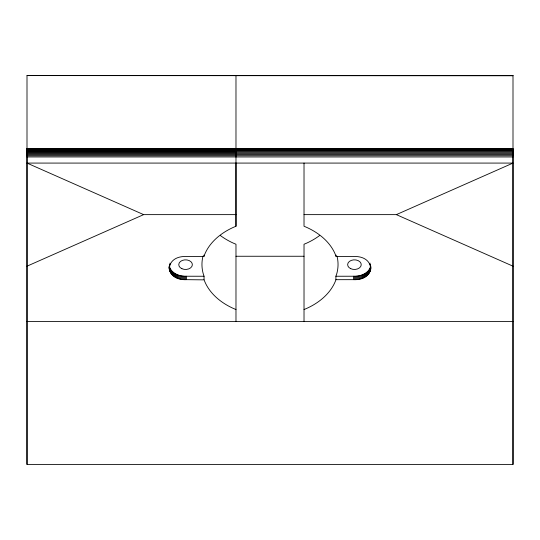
<?xml version="1.0" encoding="UTF-8"?>
<svg xmlns="http://www.w3.org/2000/svg" width="540" height="540" viewBox="0 0 540 540"><rect width="100%" height="100%" fill="white"/><g stroke="black" fill="none" stroke-linecap="round" stroke-linejoin="round"><path stroke-width="0.81" d="M513 75.6L513 464.4L27 464.4L27 75.6L513 75.681L27 75.6M513 151.349L235.98 151.349L235.98 75.681M235.98 309.535L233.543 308.516A68.04 48.114 0 0 1 204.1 279.862L186.59 279.666C163.85 280.78 163.85 255.4 186.59 256.514L203.918 256.487L204.1 255.926A68.04 48.114 0 0 1 233.543 227.273L235.98 226.253L235.98 150.505M335.9 279.686L353.41 279.666C376.151 280.78 376.151 255.4 353.41 256.514L336.076 256.487L335.9 255.926A68.04 48.114 0 0 0 306.457 227.273L304.02 226.253L304.02 163.08M304.02 309.535L306.457 308.516A68.04 48.114 0 0 0 335.9 279.862L335.9 276.25L353.41 276.23C360.295 276.575 368.995 273.55 370.717 266.105M335.9 276.25L336.832 273.476A68.04 48.114 0 0 0 337.028 256.183M27 266.18L143.64 214.63L235.98 214.63M304.02 214.63L396.36 214.63L513 163.08L27 163.08L143.64 214.63M169.283 266.105C171.005 273.55 179.705 276.575 186.59 276.23L204.046 276.25L204.046 279.686M27 148.73L513 148.831M27 149.02L235.98 149.02M235.98 149.236L513 149.243M27 149.418L235.98 149.418M235.98 149.803L513 149.803M27 149.924L235.98 149.924M27 150.525L513 150.512M27 151.22L235.98 151.22M27 152.003L235.98 152.003M235.98 152.3L513 152.3M27 152.861L235.98 152.861M235.98 153.36L513 153.36M27 153.785L235.98 153.785M235.98 154.501L513 154.501M27 154.764L235.98 154.764M235.98 155.702L513 155.702M27 155.79L235.98 155.79M27 156.951L513 156.951M235.98 256.257L304.02 256.257M27 321.55L513 321.55M396.36 214.63L513 266.18M204.046 276.25L203.162 273.476A68.04 48.114 0 0 1 202.972 256.183M513 464.4L513 148.581L27 148.561L27 464.4M370.845 266.713L370.811 268.819M370.717 266.794L370.717 269.541M370.555 264.539L370.555 265.916M370.555 266.828L370.555 270.263M370.332 267.536L370.332 270.972M370.042 263.129L370.042 264.506M370.042 268.238L370.042 271.674M369.691 268.92L369.691 272.356M369.286 269.588L369.286 273.024M368.813 270.236L368.813 273.679M368.294 270.864L368.294 274.3M367.713 271.472L367.713 274.907M367.079 272.045L367.079 275.481M366.397 272.592L366.397 276.028M365.668 273.105L365.668 276.541M364.898 273.591L364.898 277.027M364.082 274.037L364.082 277.472M363.231 274.442L363.231 277.884M362.347 274.813L362.347 278.249M361.429 275.144L361.429 278.579M360.477 275.434L360.477 278.87M359.512 275.684L359.512 279.119M358.519 275.886L358.519 279.322M357.514 276.041L357.514 279.484M356.495 276.156L356.495 279.592M355.469 276.23L355.469 279.666M354.443 276.25L354.443 279.686M353.41 276.23L353.41 279.666M336.076 255.116L336.076 256.487M304.02 321.55L304.02 244.242L306.457 243.223A68.04 48.114 0 0 0 319.599 235.535M235.98 163.08L235.98 226.253M235.98 321.55L235.98 244.242L233.543 243.223A68.04 48.114 0 0 1 220.401 235.535M203.918 255.116L203.918 256.487M186.59 276.23L186.59 279.666M185.558 276.25L185.558 279.686M184.525 276.23L184.525 279.666M183.499 276.156L183.499 279.592M182.486 276.041L182.486 279.484M181.481 275.886L181.481 279.322M180.488 275.684L180.488 279.119M179.516 275.434L179.516 278.87M178.571 275.144L178.571 278.579M177.653 274.813L177.653 278.249M176.769 274.442L176.769 277.884M175.919 274.037L175.919 277.472M175.102 273.591L175.102 277.027M174.326 273.105L174.326 276.541M173.603 272.592L173.603 276.028M172.922 272.045L172.922 275.481M172.287 271.472L172.287 274.907M171.707 270.864L171.707 274.3M171.187 270.236L171.187 273.679M170.714 269.588L170.714 273.024M170.309 268.92L170.309 272.356M169.958 263.129L169.958 264.506M169.958 268.238L169.958 271.674M169.668 267.536L169.668 270.972M169.445 264.539L169.445 265.916M169.445 266.828L169.445 270.263M169.283 266.794L169.283 269.541M169.189 266.753L169.189 268.819M169.155 266.713L169.155 268.09M350.717 268.677A6.804 4.813 0 0 0 361.233 264.924A6.804 4.813 0 0 0 351.371 260.354A6.804 4.813 0 0 0 350.717 268.677M181.892 268.704A6.804 4.813 0 0 0 192.355 264.87A6.804 4.813 0 0 0 182.425 260.381A6.804 4.813 0 0 0 181.892 268.704"/></g></svg>
